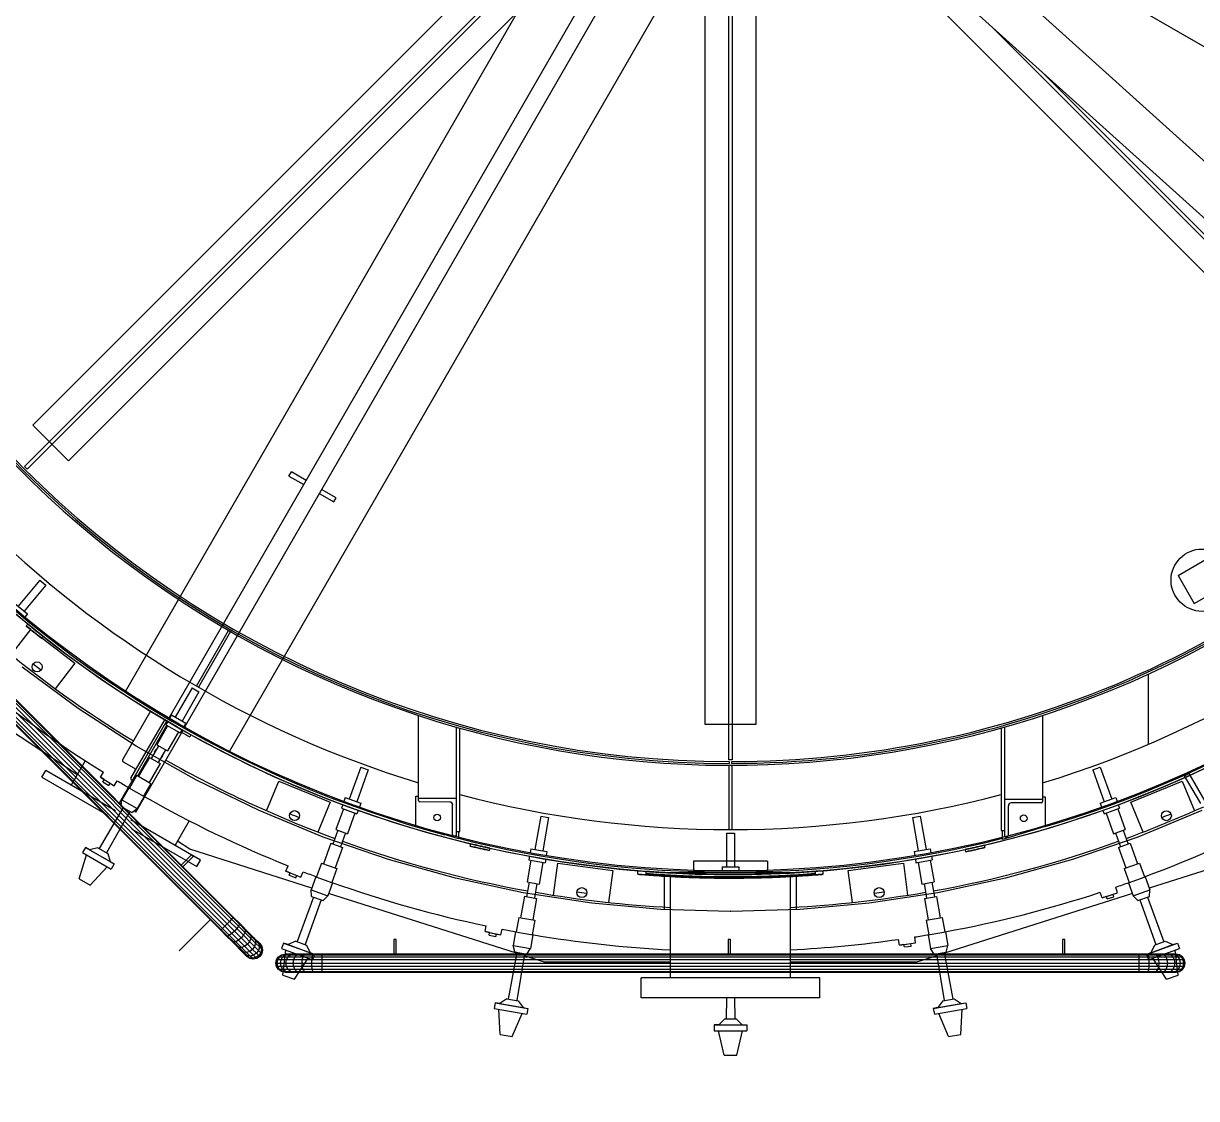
# Model space of a CAD drawing. Header units: metres. Extents: x 0 to 63075, y 0 to 44550.
# Drawn here: x 59586.6 to 60062.2, y 38477.8 to 38913.4 of the extents above; entities that cross this region are included whole.
import ezdxf

# ---------------------------------------------------------------- set-up
doc = ezdxf.new("R2010")
doc.units = ezdxf.units.M
doc.header["$LTSCALE"] = 75
for name, color, linetype in [('GSB', 7, 'Continuous'), ('ML6', 1, 'Continuous'), ('SDM', 7, 'Continuous'), ('SL1', 8, 'Continuous')]:
    doc.layers.add(name, color=color, linetype=linetype)
doc.styles.add('ROMANS', font='ROMANS.SHX')
doc.dimstyles.new('75___1-75', dxfattribs={"dimscale": 75, "dimtxt": 2.5, "dimasz": 2, "dimexe": 1.5, "dimexo": 1, "dimgap": 0.5, "dimtad": 1, "dimdec": 0, "dimzin": 12, "dimtxsty": 'ROMANS', "dimcen": 0, "dimclrd": 256, "dimclre": 256, "dimclrt": 3, "dimazin": 3, "dimtfac": 1, "dimtdec": 0, "dimtmove": 0, "dimatfit": 0, "dimfxl": 1, "dimlwd": -1, "dimlwe": -1, "dimarcsym": 0})

# ---------------------------------------------------------------- blocks, each defined once
blk = doc.blocks.new('A$C6bae614f')
at = {"layer": 'SL1'}
for p, q in [((412908.3, 34695.5), (415112.9, 32710.3)), ((415036.4, 32625.4), (412831.8, 34610.5)), ((410986.6, 32866.2), (412615.2, 34494.7)), ((410964.1, 32754), (412654.6, 34444.3)), ((412661.3, 34437.5), (410970.9, 32747.2)), ((412711.7, 34398.2), (411083.1, 32769.7)), ((412699.1, 34405.3), (411353.9, 32075.3)), ((414656.8, 32769.5), (413028.3, 34398.1)), ((412741, 34381.1), (411395.7, 32051.2)), ((412801.7, 32057.7), (412801.8, 34360.9)), ((412938.3, 34360.8), (412938.2, 32057.7)), ((412498.9, 34333.9), (411236.7, 32147.9)), ((412865.2, 31962.5), (412865.3, 34353)), ((412874.8, 34353), (412874.7, 31962.5)), ((412779.3, 34172), (411517.1, 31986)), ((415447.7, 33136.8), (413724, 34132)), ((414769.1, 32747.1), (413574.2, 33942)), ((413709.4, 33820.3), (414775.8, 32753.8)), ((411523.3, 31532.3), (409768.3, 33287.4)), ((411544.2, 31518.8), (409772, 33291.1)), ((409773.3, 33292.5), (411528.3, 31537.3)), ((411493.8, 31502.8), (409738.8, 33258)), ((411495.2, 31504.1), (409740.2, 33259.3)), ((411498.9, 31507.9), (409743.9, 33263)), ((411504.5, 31513.5), (409749.5, 33268.6)), ((411511.1, 31520.1), (409756.1, 33275.2)), ((411517.7, 31526.7), (409762.7, 33281.8)), ((411083.1, 32769.7), (410986.6, 32866.2)), ((410970.9, 32747.2), (410964.1, 32754)), ((411678, 32728.5), (411684.4, 32739.5)), ((411678, 32728.5), (411717.7, 32705.5)), ((411724.1, 32716.5), (411684.4, 32739.5)), ((411805.6, 32669.5), (411765.9, 32692.4)), ((411759.6, 32681.4), (411799.3, 32658.5)), ((411799.3, 32658.5), (411805.6, 32669.5)), ((414078.3, 32460.1), (414164.9, 32510.1)), ((411005.4, 32447.4), (410946.7, 32377.5)), ((411021.7, 32433.7), (410963, 32363.8)), ((411005.4, 32447.4), (411021.7, 32433.7)), ((414078.3, 32460.1), (414121.9, 32384.5)), ((414121.9, 32384.5), (414208.5, 32434.5)), ((410937.8, 32384.9), (410971.9, 32356.3)), ((410971.9, 32356.3), (410964.8, 32347.9)), ((410928.2, 32245.7), (410980.9, 32314.3)), ((410968.8, 32324.2), (410972.8, 32329.1)), ((411428, 32161.8), (411514.7, 32312)), ((411520.2, 32308.8), (411433.5, 32158.6)), ((411013.7, 32296.3), (411009.8, 32291.3)), ((411010.5, 32292.2), (411100.2, 32223.4)), ((411108.6, 32101.6), (410957.8, 32212.6)), ((411100.2, 32223.4), (411047.2, 32154.4)), ((413997.4, 32194.1), (413997.4, 32004.4)), ((411236.7, 32147.9), (411236.7, 32147.9)), ((411416.7, 32157.1), (411371, 32078)), ((411435.1, 32146.5), (411389.5, 32067.4)), ((411416.7, 32157.1), (411435.1, 32146.5)), ((411074.7, 31943.7), (410776.4, 32141.3)), ((411265.8, 32000), (411108.6, 32101.6)), ((411304.5, 32093.9), (411228.6, 31962.4)), ((411361, 32083.8), (411355.5, 32074.4)), ((411361, 32083.8), (411399.5, 32061.6)), ((412027.9, 31852.7), (412027.9, 32082.4)), ((413712.1, 32082.4), (413712.1, 31850.3)), ((411220.5, 31846.8), (411348, 32067.7)), ((411251.3, 31913), (411342.6, 32071)), ((411269.8, 31919.5), (411348.5, 32055.8)), ((411350.5, 32054.6), (411321, 32003.5)), ((411350.8, 32066.2), (411345.7, 32057.4)), ((411345.7, 32057.4), (411384.3, 32035.2)), ((411399.5, 32061.6), (411394, 32052.1)), ((412129.5, 32051.3), (412129.5, 31756.8)), ((412938.2, 32057.7), (412801.7, 32057.7)), ((413610.5, 31754.4), (413610.5, 32051.3)), ((411264.5, 31821.4), (411392, 32042.3)), ((411379.4, 32037.9), (411349.9, 31986.8)), ((411389.3, 32043.9), (411384.3, 32035.2)), ((411413.5, 32030.3), (411410.4, 32025)), ((412139, 31769.6), (412139, 32048.6)), ((413601, 32048.6), (413601, 31772)), ((411428.8, 31908), (411265.8, 32000)), ((411326.2, 32000.4), (411306.4, 31966.1)), ((411317.2, 31984.8), (411317.4, 31985.3)), ((411317.4, 31985.3), (411318.2, 31988.3)), ((411318.2, 31988.3), (411319.4, 31988.6)), ((411321, 32003.5), (411349.9, 31986.8)), ((411344.6, 31989.8), (411324.8, 31955.4)), ((411128.2, 31960.1), (411090.1, 31893.9)), ((411260.1, 31940.1), (411231.1, 31956.8)), ((411301.1, 31969.1), (411271.8, 31918.4)), ((411301.1, 31969.1), (411330.1, 31952.4)), ((411335, 31971.2), (411333.7, 31970.9)), ((411335.8, 31974.2), (411335, 31971.2)), ((411335.9, 31974.7), (411335.8, 31974.2)), ((412874.7, 31962.5), (412865.2, 31962.5)), ((412867.6, 31953), (412867.6, 31957.7)), ((412872.4, 31957.7), (412872.4, 31953)), ((411011, 31915.8), (411021.3, 31933.6)), ((411209.4, 31825.1), (411021.3, 31933.6)), ((411106.6, 31922.6), (411074.7, 31943.7)), ((411168.8, 31916.1), (411177, 31929.2)), ((411330.1, 31952.4), (411300.8, 31901.7)), ((411872.2, 31942.7), (411840.9, 31856.8)), ((411892.2, 31935.4), (411860.9, 31849.6)), ((411872.2, 31942.7), (411892.2, 31935.4)), ((412866.8, 31774.5), (412866.8, 31948)), ((412873.2, 31948), (412873.2, 31774.5)), ((413847.8, 31935.3), (413867.8, 31942.6)), ((413847.8, 31935.3), (413879, 31849.5)), ((413867.8, 31942.6), (413899, 31856.8)), ((414096, 31919.9), (414107, 31926.2)), ((414107, 31926.2), (414150.4, 31851)), ((411011, 31915.8), (411187.3, 31814)), ((411168.8, 31916.1), (411205.7, 31892.8)), ((411179.2, 31909.5), (411168.8, 31916.1)), ((411175.5, 31903.5), (411179.2, 31909.5)), ((411175.5, 31903.5), (411191.5, 31893.5)), ((411179.2, 31909.5), (411195.3, 31899.3)), ((411191.5, 31893.5), (411195.3, 31899.3)), ((411195.3, 31899.3), (411205.7, 31892.8)), ((411205.7, 31892.8), (411214.3, 31906.3)), ((411267.2, 31921), (411247.2, 31886.4)), ((411253.9, 31907.4), (411255.1, 31906.7)), ((411267.2, 31921), (411305.4, 31899)), ((411305.4, 31899), (411285.4, 31864.4)), ((411597.1, 31826), (411428.8, 31908)), ((411617.5, 31825.1), (411650.7, 31905.5)), ((411650.7, 31905.5), (411789.3, 31848.1)), ((413950.7, 31848), (414089.2, 31905.4)), ((414089.2, 31905.4), (414122.5, 31825.1)), ((414139.4, 31844.7), (414096, 31919.9)), ((411245.6, 31887.3), (411227, 31855.1)), ((411245.6, 31887.3), (411287, 31863.4)), ((411287, 31863.4), (411268.4, 31831.2)), ((411830, 31860.8), (411826.3, 31850.6)), ((411830, 31860.8), (411871.8, 31845.6)), ((412020.5, 31784.4), (412020.5, 31864.4)), ((412020.5, 31864.4), (412027.9, 31864.4)), ((413712.1, 31862.4), (413719.1, 31862.4)), ((413719.1, 31862.4), (413719.1, 31782.4)), ((413868.1, 31845.5), (413909.9, 31860.7)), ((413909.9, 31860.7), (413913.7, 31850.5)), ((411230.1, 31834.1), (411165.3, 31723.5)), ((411220.5, 31846.8), (411221.7, 31846.1)), ((411221.7, 31846.1), (411225.9, 31843.7)), ((411225.2, 31836.9), (411227, 31855.1)), ((411225.2, 31836.9), (411253.5, 31820.6)), ((411227, 31855.1), (411268.4, 31831.2)), ((411253.5, 31820.6), (411268.4, 31831.2)), ((411789.3, 31848.1), (411756, 31767.7)), ((411824.8, 31830.3), (411804.6, 31774.7)), ((411823, 31841.6), (411819.6, 31832.2)), ((411819.6, 31832.2), (411861.4, 31816.9)), ((411871.8, 31845.6), (411868.1, 31835.3)), ((412129.5, 31858.4), (412027.9, 31858.4)), ((412112.1, 31848.8), (412031.7, 31848.9)), ((412119.9, 31760.6), (412119.9, 31841)), ((413712.1, 31856), (413610.5, 31856)), ((413620, 31838.6), (413620, 31758.2)), ((413708.3, 31846.5), (413627.9, 31846.5)), ((413868.1, 31845.5), (413871.9, 31835.3)), ((413878.6, 31816.9), (413920.4, 31832.1)), ((413915.2, 31830.2), (413935.4, 31774.6)), ((413916.9, 31841.6), (413920.4, 31832.1)), ((413983.9, 31767.7), (413950.7, 31848)), ((411248.6, 31823.4), (411185.3, 31712)), ((411439.2, 31692.3), (411251.2, 31800.9)), ((411260.1, 31823.9), (411259.1, 31824.5)), ((411264.5, 31821.4), (411260.1, 31823.9)), ((411408.7, 31798.1), (411370.5, 31732)), ((411770.1, 31754.4), (411597.1, 31826)), ((411856.2, 31818.8), (411836, 31763.3)), ((411864.9, 31826.4), (411861.4, 31816.9)), ((412358, 31810.6), (412342.1, 31720.6)), ((412358, 31810.6), (412378.9, 31806.9)), ((412378.9, 31806.9), (412363.1, 31716.9)), ((413361, 31806.8), (413382, 31810.5)), ((413361, 31806.8), (413376.9, 31716.9)), ((413382, 31810.5), (413397.9, 31720.6)), ((413875.1, 31826.3), (413878.6, 31816.9)), ((413883.8, 31818.8), (413904, 31763.2)), ((414142.8, 31826), (413969.9, 31754.3)), ((411252.6, 31776.3), (411428.9, 31674.5)), ((411810.3, 31772.6), (411796.7, 31735.4)), ((411804.6, 31774.7), (411836, 31763.3)), ((411830.3, 31765.4), (411816.7, 31728.1)), ((412135.5, 31749.4), (412020.5, 31784.4)), ((412129.5, 31769.6), (412139, 31769.6)), ((412135.5, 31769.6), (412135.5, 31749.4)), ((412859.3, 31764.8), (412880.6, 31764.8)), ((412859.3, 31764.8), (412859.3, 31673.5)), ((412880.6, 31764.8), (412880.6, 31673.5)), ((413601, 31772), (413610.5, 31772)), ((413719.1, 31782.4), (413604.1, 31747.4)), ((413604.1, 31747.4), (413604.1, 31772)), ((413904, 31763.2), (413935.4, 31774.6)), ((413909.7, 31765.3), (413923.2, 31728)), ((413929.6, 31772.6), (413943.3, 31735.3)), ((411410.2, 31721.4), (411377, 31743.3)), ((411947, 31693.3), (411770.1, 31754.4)), ((411791, 31737.4), (411771, 31682.4)), ((411791, 31737.4), (411822.4, 31726)), ((412129.5, 31756.8), (412123.8, 31756.8)), ((412167.5, 31729.9), (412168.9, 31736.1)), ((413555.2, 31732.3), (413556.6, 31726.1)), ((413616.2, 31754.4), (413610.5, 31754.4)), ((413969.9, 31754.3), (413792.9, 31693.3)), ((413917.5, 31726), (413948.9, 31737.4)), ((413948.9, 31737.4), (413969, 31682.3)), ((411111.9, 31641.5), (411131.6, 31706.3)), ((411128.8, 31726.2), (411120.9, 31712.5)), ((411120.9, 31712.5), (411197.9, 31668)), ((411128.8, 31726.2), (411205.8, 31681.7)), ((411139.8, 31719.9), (411128.8, 31726.2)), ((411161.8, 31725.5), (411139.8, 31719.9)), ((411139.8, 31719.9), (411194.9, 31688.1)), ((411161.8, 31725.5), (411188.8, 31710)), ((411188.8, 31710), (411194.9, 31688.1)), ((411414.6, 31706.4), (411386.9, 31678.8)), ((411391.4, 31674.3), (411419.1, 31701.9)), ((411739.4, 31616.6), (411410.2, 31721.4)), ((411419.1, 31701.9), (411414.6, 31706.4)), ((411822.4, 31726), (411802.4, 31671)), ((412220.1, 31724.2), (412218.7, 31718)), ((412327.1, 31702.5), (412325.4, 31692.6)), ((412330.7, 31722.6), (412328.8, 31711.9)), ((412330.7, 31722.6), (412374.5, 31714.9)), ((412374.5, 31714.9), (412372.6, 31704.1)), ((413365.4, 31714.9), (413409.3, 31722.6)), ((413365.4, 31714.9), (413367.3, 31704.1)), ((413409.3, 31722.6), (413411.2, 31711.8)), ((413412.8, 31702.5), (413414.6, 31692.6)), ((413505.4, 31714.5), (413504, 31720.7)), ((413917.5, 31726), (413937.6, 31670.9)), ((414329.8, 31721.3), (414000.5, 31616.6)), ((411141, 31624.7), (411187.2, 31674.2)), ((411194.9, 31688.1), (411205.8, 31681.7)), ((411205.8, 31681.7), (411197.9, 31668)), ((411428.9, 31674.5), (411439.2, 31692.3)), ((411669.9, 31662.2), (411675.7, 31676.5)), ((411766, 31684.2), (411752.3, 31646.6)), ((411766, 31684.2), (411807.4, 31669.1)), ((411807.4, 31669.1), (411793.7, 31631.5)), ((412127.3, 31643.1), (411947, 31693.3)), ((412330.8, 31691.6), (412320.6, 31633.4)), ((412325.4, 31692.6), (412369.2, 31684.9)), ((412363.7, 31685.8), (412353.5, 31627.6)), ((412371, 31694.8), (412369.2, 31684.9)), ((412392, 31597.3), (412403.4, 31683.5)), ((412403.4, 31683.5), (412552.1, 31663.9)), ((412770, 31689.6), (412770, 31664.2)), ((412970, 31689.6), (412770, 31689.6)), ((412847.7, 31673.5), (412892.2, 31673.5)), ((412847.7, 31673.5), (412847.7, 31662.6)), ((412892.2, 31673.5), (412892.2, 31662.6)), ((412970, 31689.6), (412970, 31664.2)), ((413187.8, 31663.9), (413336.6, 31683.5)), ((413336.6, 31683.5), (413347.9, 31597.3)), ((413369, 31694.8), (413370.7, 31684.8)), ((413370.7, 31684.8), (413414.6, 31692.6)), ((413376.2, 31685.8), (413386.5, 31627.6)), ((413409.1, 31691.6), (413419.4, 31633.4)), ((413792.9, 31693.3), (413612.6, 31643)), ((413932.6, 31669.1), (413974, 31684.1)), ((413932.6, 31669.1), (413946.3, 31631.5)), ((413974, 31684.1), (413987.7, 31646.5)), ((411111.9, 31641.5), (411141, 31624.7)), ((411669.9, 31662.2), (411710.3, 31645.7)), ((411681.3, 31657.5), (411669.9, 31662.2)), ((411678.7, 31651.1), (411681.3, 31657.5)), ((411678.7, 31651.1), (411696.2, 31643.9)), ((411681.3, 31657.5), (411698.9, 31650.3)), ((411696.2, 31643.9), (411698.9, 31650.3)), ((411698.9, 31650.3), (411710.3, 31645.7)), ((411710.3, 31645.7), (411716.4, 31660.5)), ((411750.6, 31647.2), (411737.8, 31612.3)), ((411750.6, 31647.2), (411795.4, 31630.9)), ((412310.4, 31603.8), (412127.3, 31643.1)), ((412552.1, 31663.9), (412540.7, 31577.7)), ((412620, 31653.9), (412620, 31663.4)), ((412641.1, 31661.7), (412641.1, 31655.4)), ((412692.2, 31658.3), (412692.2, 31658.3)), ((412692.2, 31558.3), (412692.2, 31648.7)), ((413032, 31657.4), (412708, 31657.4)), ((412708, 31657.4), (412708, 31657.4)), ((412708, 31374), (412708, 31651)), ((412770, 31664.2), (412970, 31664.2)), ((413032, 31657.4), (413032, 31657.4)), ((413032, 31374), (413032, 31651)), ((413047.8, 31658.2), (413047.8, 31658.2)), ((413047.8, 31648.7), (413047.8, 31648.7)), ((413047.8, 31558.3), (413047.8, 31648.7)), ((413098.7, 31661.7), (413098.7, 31655.3)), ((413098.8, 31661.7), (413098.8, 31661.7)), ((413119.9, 31653.9), (413120, 31653.9)), ((413120, 31653.9), (413120, 31663.4)), ((413199.2, 31577.7), (413187.8, 31663.9)), ((413612.6, 31643), (413429.6, 31603.7)), ((413944.5, 31630.8), (413989.4, 31647.2)), ((413989.4, 31647.2), (414002.1, 31612.2)), ((411737.8, 31612.3), (411782.7, 31595.9)), ((411739.2, 31594), (411737.8, 31612.3)), ((411795.4, 31630.9), (411782.7, 31595.9)), ((412326.6, 31632.4), (412319.6, 31593.3)), ((412320.6, 31633.4), (412353.5, 31627.6)), ((412347.5, 31628.7), (412340.6, 31589.6)), ((413386.5, 31627.6), (413419.4, 31633.4)), ((413392.5, 31628.6), (413399.3, 31589.6)), ((413413.4, 31632.3), (413420.3, 31593.3)), ((413914.7, 31603.8), (413909.9, 31619.1)), ((413944.5, 31630.8), (413957.2, 31595.9)), ((413957.2, 31595.9), (414002.1, 31612.2)), ((414000.7, 31594), (414002.1, 31612.2)), ((411744.5, 31592.1), (411699.9, 31472)), ((411764.6, 31584.8), (411721.6, 31464.1)), ((411739.2, 31594), (411769.9, 31582.9)), ((411769.9, 31582.9), (411782.7, 31595.9)), ((412292.7, 31440.6), (411785, 31602.1)), ((412313.7, 31594.4), (412303.5, 31536.7)), ((412495.4, 31575.6), (412310.4, 31603.8)), ((412313.7, 31594.4), (412346.6, 31588.6)), ((412346.6, 31588.6), (412336.4, 31530.9)), ((412681.9, 31558.6), (412495.4, 31575.6)), ((413244.5, 31575.6), (413058.1, 31558.6)), ((413429.6, 31603.7), (413244.5, 31575.6)), ((413393.4, 31588.5), (413426.3, 31594.3)), ((413393.4, 31588.5), (413403.5, 31530.8)), ((413426.3, 31594.3), (413436.4, 31536.6)), ((413955, 31602.1), (413447.3, 31440.6)), ((413873.1, 31590.4), (413868.3, 31605.1)), ((413873.1, 31590.4), (413914.7, 31603.8)), ((413884.8, 31594.2), (413873.1, 31590.4)), ((413884.8, 31594.2), (413903, 31600)), ((413887, 31587.6), (413884.8, 31594.2)), ((413887, 31587.6), (413905, 31593.4)), ((413903, 31600), (413914.7, 31603.8)), ((413905, 31593.4), (413903, 31600)), ((413970, 31582.8), (413957.2, 31595.9)), ((413970, 31582.8), (414000.7, 31594)), ((413975.3, 31584.7), (414018.3, 31464)), ((413995.4, 31592), (414040.1, 31471.9)), ((412869, 31553), (412681.9, 31558.6)), ((412871, 31553), (412869, 31553)), ((413058.1, 31558.6), (412871, 31553)), ((411465.4, 31531.3), (411381.5, 31447.4)), ((411511.1, 31520.1), (411495.2, 31504.1)), ((411523.8, 31494.2), (411504.5, 31513.5)), ((411517.7, 31526.7), (411511.1, 31520.1)), ((411549.3, 31481.9), (411511.1, 31520.1)), ((411523.3, 31532.3), (411517.7, 31526.7)), ((411537, 31507.4), (411517.7, 31526.7)), ((411527, 31536), (411523.3, 31532.3)), ((411541.7, 31513.8), (411523.3, 31532.3)), ((411528.3, 31537.3), (411527, 31536)), ((411544.1, 31521.6), (411528.3, 31537.3)), ((411541.7, 31513.8), (411537, 31507.4)), ((411544.2, 31518.8), (411541.7, 31513.8)), ((411559.3, 31496.3), (411541.7, 31513.8)), ((411544.1, 31521.6), (411544.2, 31518.8)), ((411572.4, 31493.3), (411544.1, 31521.6)), ((411560.6, 31502.5), (411544.2, 31518.8)), ((412207.5, 31499.2), (412210.7, 31514.4)), ((412298.3, 31537.6), (412291.3, 31498.2)), ((412298.3, 31537.6), (412341.7, 31529.9)), ((412341.7, 31529.9), (412334.7, 31490.5)), ((413398.3, 31529.9), (413441.7, 31537.5)), ((413398.3, 31529.9), (413405.2, 31490.5)), ((413441.7, 31537.5), (413448.6, 31498.1)), ((411495.2, 31504.1), (411493.8, 31502.8)), ((411509.6, 31487.1), (411493.8, 31502.8)), ((411543.4, 31455.9), (411495.2, 31504.1)), ((411563.7, 31443.1), (411498.9, 31507.9)), ((411512.4, 31486.9), (411509.6, 31487.1)), ((411524.5, 31472.2), (411509.6, 31487.1)), ((411517.3, 31489.4), (411512.4, 31486.9)), ((411523.8, 31494.2), (411517.3, 31489.4)), ((411530.7, 31500.5), (411523.8, 31494.2)), ((411589, 31429), (411523.8, 31494.2)), ((411537, 31507.4), (411530.7, 31500.5)), ((411537, 31507.4), (411595.8, 31448.6)), ((411549.3, 31481.9), (411542.1, 31475.9)), ((411555.3, 31489.1), (411549.3, 31481.9)), ((411565.9, 31465.2), (411549.3, 31481.9)), ((411559.3, 31496.3), (411555.3, 31489.1)), ((411559, 31506.7), (411560.6, 31502.5)), ((411560.6, 31502.5), (411559.3, 31496.3)), ((411588.1, 31467.5), (411559.3, 31496.3)), ((411602.4, 31460.6), (411560.6, 31502.5)), ((411575, 31480.6), (411571.7, 31472.7)), ((411572.4, 31493.3), (411575.2, 31487.8)), ((411583.6, 31482.1), (411572.4, 31493.3)), ((411575.2, 31487.8), (411575, 31480.6)), ((411592.1, 31473.6), (411583.6, 31482.1)), ((411583.6, 31482.1), (411587.5, 31475.6)), ((412207.5, 31499.2), (412250.2, 31490)), ((412219.5, 31496.6), (412207.5, 31499.2)), ((412218.1, 31489.8), (412219.5, 31496.6)), ((412218.1, 31489.8), (412236.6, 31485.8)), ((412219.5, 31496.6), (412238.1, 31492.6)), ((412236.6, 31485.8), (412238.1, 31492.6)), ((412238.1, 31492.6), (412250.2, 31490)), ((412250.2, 31490), (412253.6, 31505.6)), ((412289.5, 31498.5), (412283, 31461.8)), ((412289.5, 31498.5), (412336.5, 31490.2)), ((412336.5, 31490.2), (412330.1, 31453.6)), ((413369.4, 31468.7), (413367.2, 31484.6)), ((413403.4, 31490.2), (413450.4, 31498.5)), ((413403.4, 31490.2), (413409.9, 31453.5)), ((413450.4, 31498.5), (413456.9, 31461.8)), ((411528.7, 31470.6), (411524.5, 31472.2)), ((411557.5, 31439.1), (411524.5, 31472.2)), ((411534.9, 31471.9), (411528.7, 31470.6)), ((411542.1, 31475.9), (411534.9, 31471.9)), ((411543.4, 31455.9), (411537.9, 31458.7)), ((411550.6, 31456.2), (411543.4, 31455.9)), ((411564.8, 31434.5), (411543.4, 31455.9)), ((411555.6, 31443.7), (411549.1, 31447.5)), ((411558.5, 31459.5), (411550.6, 31456.2)), ((411565.9, 31465.2), (411558.5, 31459.5)), ((411571.7, 31472.7), (411565.9, 31465.2)), ((411579.9, 31451.3), (411565.9, 31465.2)), ((411579.9, 31451.3), (411572.2, 31445.7)), ((411585.4, 31458.9), (411579.9, 31451.3)), ((411590.3, 31440.8), (411579.9, 31451.3)), ((411588.1, 31467.5), (411585.4, 31458.9)), ((411587.5, 31475.6), (411588.1, 31467.5)), ((411598, 31457.6), (411588.1, 31467.5)), ((411595.8, 31448.6), (411590.3, 31440.8)), ((411597.3, 31468.4), (411592.1, 31473.6)), ((411592.1, 31473.6), (411596.7, 31466.4)), ((411598, 31457.6), (411595.8, 31448.6)), ((411595.8, 31448.6), (411602.2, 31442.2)), ((411596.7, 31466.4), (411598, 31457.6)), ((411597.3, 31468.4), (411602.4, 31460.6)), ((411599.1, 31466.6), (411597.3, 31468.4)), ((411606.2, 31449.4), (411598, 31457.6)), ((411599.1, 31466.6), (411604.3, 31458.7)), ((411604.1, 31451.5), (411602.2, 31442.2)), ((411602.4, 31460.6), (411604.1, 31451.5)), ((411602.4, 31460.6), (411604.3, 31458.7)), ((411604.3, 31458.7), (411606.2, 31449.4)), ((411606.2, 31449.4), (411604.3, 31440)), ((411663.5, 31468.3), (411658.1, 31453.4)), ((411658.1, 31453.4), (411741.6, 31423)), ((411661.5, 31382), (411669.7, 31449.2)), ((411663.5, 31468.3), (411747, 31437.9)), ((411675.4, 31464), (411663.5, 31468.3)), ((411696.1, 31473.4), (411675.4, 31464)), ((411675.4, 31464), (411735.2, 31442.2)), ((411696.1, 31473.4), (411725.3, 31462.7)), ((411725.3, 31462.7), (411735.2, 31442.2)), ((411960.8, 31477.5), (411960.8, 31438.4)), ((411967.2, 31477.5), (411960.8, 31477.5)), ((411967.2, 31438.4), (411967.2, 31477.5)), ((412283, 31461.8), (412330.1, 31453.6)), ((412287.6, 31444.2), (412283, 31461.8)), ((412319.7, 31438.5), (412330.1, 31453.6)), ((412863.6, 31477.5), (412863.6, 31438.4)), ((412870, 31477.5), (412863.6, 31477.5)), ((412870, 31438.4), (412870, 31477.5)), ((413326.1, 31462.8), (413323.9, 31478.1)), ((413326.1, 31462.8), (413369.4, 31468.7)), ((413338.3, 31464.5), (413326.1, 31462.8)), ((413338.3, 31464.5), (413357.1, 31467)), ((413339.3, 31457.6), (413338.3, 31464.5)), ((413339.3, 31457.6), (413358, 31460.1)), ((413357.1, 31467), (413369.4, 31468.7)), ((413358, 31460.1), (413357.1, 31467)), ((413409.9, 31453.5), (413456.9, 31461.8)), ((413420.2, 31438.4), (413409.9, 31453.5)), ((413452.3, 31444.1), (413456.9, 31461.8)), ((413766.4, 31477.5), (413766.4, 31438.4)), ((413772.8, 31477.5), (413766.4, 31477.5)), ((413772.8, 31438.4), (413772.8, 31477.5)), ((413992.9, 31437.8), (414076.4, 31468.2)), ((413998.3, 31422.9), (414081.8, 31453.3)), ((414004.8, 31442.2), (414064.5, 31463.9)), ((414014.6, 31462.7), (414004.8, 31442.2)), ((414014.6, 31462.7), (414043.8, 31473.3)), ((414043.8, 31473.3), (414064.5, 31463.9)), ((414064.5, 31463.9), (414076.4, 31468.2)), ((414078.4, 31381.9), (414070.2, 31449.1)), ((414076.4, 31468.2), (414081.8, 31453.3)), ((411563.7, 31443.1), (411555.6, 31443.7)), ((411562.8, 31433.9), (411557.5, 31439.1)), ((411564.8, 31434.5), (411557.5, 31439.1)), ((411570.5, 31428.8), (411562.8, 31433.9)), ((411562.8, 31433.9), (411564.6, 31432.1)), ((411572.2, 31445.7), (411563.7, 31443.1)), ((411573.6, 31433.2), (411563.7, 31443.1)), ((411572.5, 31426.8), (411564.6, 31432.1)), ((411573.6, 31433.2), (411564.8, 31434.5)), ((411572.5, 31426.8), (411564.8, 31434.5)), ((411579.7, 31427.1), (411570.5, 31428.8)), ((411581.8, 31425), (411572.5, 31426.8)), ((411582.6, 31435.4), (411573.6, 31433.2)), ((411579.7, 31427.1), (411573.6, 31433.2)), ((411589, 31429), (411579.7, 31427.1)), ((411579.7, 31427.1), (411581.8, 31425)), ((411591.1, 31426.8), (411581.8, 31425)), ((411590.3, 31440.8), (411582.6, 31435.4)), ((411596.9, 31434.3), (411589, 31429)), ((411589, 31429), (411591.1, 31426.8)), ((411596.9, 31434.3), (411590.3, 31440.8)), ((411599.1, 31432.1), (411591.1, 31426.8)), ((411602.2, 31442.2), (411596.9, 31434.3)), ((411596.9, 31434.3), (411599.1, 31432.1)), ((411604.3, 31440), (411599.1, 31432.1)), ((411602.2, 31442.2), (411604.3, 31440)), ((411642.8, 31414), (411644.6, 31423.4)), ((411644.6, 31423.4), (411649.9, 31431.3)), ((414095.3, 31423.3), (411644.6, 31423.4)), ((411645.9, 31414), (411647.7, 31423.4)), ((411652.8, 31431.3), (411647.7, 31423.4)), ((411649.9, 31431.3), (411657.8, 31436.6)), ((411660.6, 31436.6), (411652.8, 31431.3)), ((411652.8, 31431.3), (414090, 31431.2)), ((411655.1, 31414), (411656.7, 31423.4)), ((411656.7, 31423.4), (411661.5, 31431.3)), ((411657.8, 31436.6), (411667.2, 31438.4)), ((411657.8, 31436.6), (414082.1, 31436.5)), ((411660.6, 31436.6), (411669.7, 31438.4)), ((411661.5, 31431.3), (411668.6, 31436.6)), ((414072.8, 31438.3), (411667.2, 31438.4)), ((411668.4, 31438.2), (411672.4, 31437.4)), ((411677.1, 31438.4), (411668.6, 31436.6)), ((411669.7, 31438.4), (411673.5, 31437.6)), ((411669.9, 31414), (411671.3, 31423.4)), ((411671.3, 31423.4), (411675.5, 31431.3)), ((411675.5, 31431.3), (411681.7, 31436.6)), ((411681.7, 31436.6), (411689, 31438.4)), ((411683.4, 31437), (411685.5, 31436.6)), ((411689, 31438.4), (411696.3, 31436.6)), ((411689.6, 31414), (411690.7, 31423.4)), ((411690.7, 31423.4), (411694, 31431.3)), ((411693.1, 31370.5), (411730, 31427.2)), ((411694, 31431.3), (411699, 31436.6)), ((411704.8, 31438.4), (411699, 31436.6)), ((411713.2, 31414), (411714, 31423.4)), ((411714, 31423.4), (411716.3, 31431.3)), ((411716.3, 31431.3), (411719.7, 31436.6)), ((411719.7, 31436.6), (411723.8, 31438.4)), ((411735.2, 31442.2), (411747, 31437.9)), ((411739.5, 31414), (411739.9, 31423.4)), ((411739.9, 31423.4), (411741.1, 31431.3)), ((411741.1, 31431.3), (411742.8, 31436.6)), ((411747, 31437.9), (411741.6, 31423)), ((411742.8, 31436.6), (411744.9, 31438.4)), ((411767.2, 31396.8), (411767.2, 31438.4)), ((412293.1, 31443.2), (412270, 31317.1)), ((412287.6, 31444.2), (412319.7, 31438.5)), ((412314.2, 31439.5), (412292.8, 31313.1)), ((412367.6, 31416.8), (412313.3, 31434)), ((412708, 31416.7), (412367.6, 31416.8)), ((413372.3, 31416.7), (413032, 31416.7)), ((413426.7, 31434), (413372.3, 31416.7)), ((413420.2, 31438.4), (413452.3, 31444.1)), ((413425.8, 31439.4), (413447.1, 31313.1)), ((413446.8, 31443.1), (413469.9, 31317.1)), ((413972.8, 31389.5), (413972.8, 31438.3)), ((414004.8, 31442.2), (413992.9, 31437.8)), ((413992.9, 31437.8), (413998.3, 31422.9)), ((413997.1, 31436.5), (413995, 31438.3)), ((413998.9, 31431.2), (413997.1, 31436.5)), ((414000.1, 31423.3), (413998.9, 31431.2)), ((414000.5, 31413.9), (414000.1, 31423.3)), ((414046.8, 31370.4), (414009.9, 31427.2)), ((414020.2, 31436.5), (414016.2, 31438.3)), ((414023.7, 31431.2), (414020.2, 31436.5)), ((414026, 31423.3), (414023.7, 31431.2)), ((414026.8, 31413.9), (414026, 31423.3)), ((414041, 31436.5), (414035.1, 31438.3)), ((414045.9, 31431.2), (414041, 31436.5)), ((414049.2, 31423.3), (414045.9, 31431.2)), ((414050.4, 31413.9), (414049.2, 31423.3)), ((414058.3, 31436.5), (414051, 31438.3)), ((414064.5, 31431.2), (414058.3, 31436.5)), ((414071.3, 31436.5), (414062.9, 31438.3)), ((414068.6, 31423.3), (414064.5, 31431.2)), ((414070.3, 31438.3), (414066.4, 31437.6)), ((414067.6, 31437.3), (414071.5, 31438.1)), ((414070.1, 31413.9), (414068.6, 31423.3)), ((414070.3, 31438.3), (414079.4, 31436.5)), ((414078.4, 31431.2), (414071.3, 31436.5)), ((414082.1, 31436.5), (414072.8, 31438.3)), ((414083.2, 31423.3), (414078.4, 31431.2)), ((414087.1, 31431.2), (414079.4, 31436.5)), ((414090, 31431.2), (414082.1, 31436.5)), ((414084.9, 31413.9), (414083.2, 31423.3)), ((414092.3, 31423.3), (414087.1, 31431.2)), ((414095.3, 31423.3), (414090, 31431.2)), ((414094.1, 31413.9), (414092.3, 31423.3)), ((414097.2, 31413.9), (414095.3, 31423.3)), ((411644.6, 31404.7), (411642.8, 31414)), ((411645.9, 31414), (411642.8, 31414)), ((411649.9, 31396.8), (411644.6, 31404.7)), ((414095.3, 31404.6), (411644.6, 31404.7)), ((411647.7, 31404.7), (411645.9, 31414)), ((411645.9, 31414), (414097.2, 31413.9)), ((411652.8, 31396.8), (411647.7, 31404.7)), ((411657.8, 31391.5), (411649.9, 31396.8)), ((414090, 31396.7), (411649.9, 31396.8)), ((411660.6, 31391.5), (411652.8, 31396.8)), ((411656.7, 31404.7), (411655.1, 31414)), ((411661.5, 31396.8), (411656.7, 31404.7)), ((411667.2, 31389.6), (411657.8, 31391.5)), ((411660.6, 31391.5), (411657.8, 31391.5)), ((411669.7, 31389.6), (411660.6, 31391.5)), ((411660.6, 31391.5), (414079.4, 31391.4)), ((411668.6, 31391.5), (411661.5, 31396.8)), ((411667.2, 31389.6), (414072.8, 31389.5)), ((411677.1, 31389.6), (411668.6, 31391.5)), ((411671.3, 31404.7), (411669.9, 31414)), ((411675.5, 31396.8), (411671.3, 31404.7)), ((411681.7, 31391.5), (411675.5, 31396.8)), ((411689, 31389.6), (411681.7, 31391.5)), ((411690.7, 31404.7), (411689.6, 31414)), ((411694, 31396.8), (411690.7, 31404.7)), ((411699, 31391.5), (411694, 31396.8)), ((411704.8, 31389.6), (411699, 31391.5)), ((411714, 31404.7), (411713.2, 31414)), ((411716.3, 31396.8), (411714, 31404.7)), ((411719.7, 31391.5), (411716.3, 31396.8)), ((411723.8, 31389.6), (411719.7, 31391.5)), ((411739.9, 31404.7), (411739.5, 31414)), ((411741.1, 31396.8), (411739.9, 31404.7)), ((411742.8, 31391.5), (411741.1, 31396.8)), ((411744.9, 31389.6), (411742.8, 31391.5)), ((411767.2, 31391.5), (411767.2, 31396.8)), ((411767.2, 31389.6), (411767.2, 31391.5)), ((413995, 31389.5), (413997.1, 31391.4)), ((413997.1, 31391.4), (413998.9, 31396.7)), ((413998.9, 31396.7), (414000.1, 31404.6)), ((414000.1, 31404.6), (414000.5, 31413.9)), ((414016.2, 31389.5), (414020.2, 31391.4)), ((414020.2, 31391.4), (414023.7, 31396.7)), ((414023.7, 31396.7), (414026, 31404.6)), ((414026, 31404.6), (414026.8, 31413.9)), ((414035.1, 31389.5), (414041, 31391.4)), ((414041, 31391.4), (414045.9, 31396.7)), ((414045.9, 31396.7), (414049.2, 31404.6)), ((414049.2, 31404.6), (414050.4, 31413.9)), ((414051, 31389.5), (414058.3, 31391.4)), ((414058.3, 31391.4), (414064.5, 31396.7)), ((414062.9, 31389.5), (414071.3, 31391.4)), ((414064.5, 31396.7), (414068.6, 31404.6)), ((414068.6, 31404.6), (414070.1, 31413.9)), ((414070.3, 31389.5), (414079.4, 31391.4)), ((414071.3, 31391.4), (414078.4, 31396.7)), ((414072.8, 31389.5), (414082.1, 31391.4)), ((414078.4, 31396.7), (414083.2, 31404.6)), ((414079.4, 31391.4), (414087.1, 31396.7)), ((414079.4, 31391.4), (414082.1, 31391.4)), ((414082.1, 31391.4), (414090, 31396.7)), ((414083.2, 31404.6), (414084.9, 31413.9)), ((414087.1, 31396.7), (414092.3, 31404.6)), ((414090, 31396.7), (414095.3, 31404.6)), ((414092.3, 31404.6), (414094.1, 31413.9)), ((414095.3, 31404.6), (414097.2, 31413.9)), ((411661.5, 31382), (411693.1, 31370.5)), ((413111.5, 31374), (412628.5, 31374)), ((412628.5, 31320.6), (412628.5, 31374)), ((413111.5, 31320.6), (413111.5, 31374)), ((414046.8, 31370.4), (414078.4, 31381.9)), ((413111.5, 31320.6), (412628.5, 31320.6)), ((412858.8, 31320.6), (412858.4, 31263.6)), ((412881.1, 31320.6), (412881.5, 31263.6)), ((412234.9, 31307.1), (412232.1, 31291.5)), ((412232.1, 31291.5), (412319.7, 31276.1)), ((412234.9, 31307.1), (412322.4, 31291.7)), ((412247.3, 31305), (412234.9, 31307.1)), ((412247.9, 31221.8), (412244.3, 31289.4)), ((412266.1, 31317.8), (412247.3, 31305)), ((412247.3, 31305), (412309.9, 31293.9)), ((412266.1, 31317.8), (412296.7, 31312.4)), ((412296.7, 31312.4), (412309.9, 31293.9)), ((412309.9, 31293.9), (412322.4, 31291.7)), ((412322.4, 31291.7), (412319.7, 31276.1)), ((413417.5, 31291.7), (413505.1, 31307.1)), ((413430, 31293.9), (413417.5, 31291.7)), ((413417.5, 31291.7), (413420.3, 31276.1)), ((413420.3, 31276.1), (413507.8, 31291.5)), ((413443.2, 31312.4), (413430, 31293.9)), ((413430, 31293.9), (413492.6, 31304.9)), ((413443.2, 31312.4), (413473.8, 31317.8)), ((413473.8, 31317.8), (413492.6, 31304.9)), ((413492, 31221.8), (413495.6, 31289.4)), ((413492.6, 31304.9), (413505.1, 31307.1)), ((413505.1, 31307.1), (413507.8, 31291.5)), ((412281, 31216), (412307.5, 31278.3)), ((412854.4, 31263.6), (412838.2, 31247.7)), ((412854.4, 31263.6), (412885.5, 31263.6)), ((412885.5, 31263.6), (412901.7, 31247.7)), ((413458.9, 31215.9), (413432.5, 31278.2)), ((412825.5, 31247.7), (412914.4, 31247.7)), ((412838.2, 31247.7), (412825.5, 31247.7)), ((412825.5, 31247.7), (412825.5, 31231.8)), ((412825.5, 31231.8), (412914.4, 31231.8)), ((412853.2, 31165.9), (412837.9, 31231.8)), ((412838.2, 31247.7), (412901.7, 31247.7)), ((412886.8, 31165.9), (412902, 31231.8)), ((412901.7, 31247.7), (412914.4, 31247.7)), ((412914.4, 31247.7), (412914.4, 31231.8)), ((412247.9, 31221.8), (412281, 31216)), ((413458.9, 31215.9), (413492, 31221.8)), ((412853.2, 31165.9), (412886.8, 31165.9))]:
    blk.add_line(p, q, dxfattribs=at)
for centre, radius in [((412870.1, 34653), 3000), ((412870.1, 34653), 2990.5), ((414143.3, 32447.5), 84.1), ((410998.1, 32213.5), 13.5), ((411693.2, 31812.1), 13.5), ((412078, 31806.9), 9), ((413661.6, 31804.9), 9), ((414046.7, 31812), 13.5), ((412468.6, 31604.3), 13.5), ((413271.3, 31604.3), 13.5)]:
    blk.add_circle(centre, radius, dxfattribs=at)
for centre, radius, start, end in [((412870.1, 34653), 2705, 161.9824, 316.7875), ((412870.1, 34653), 2700, 180.0486, 269.9476), ((412870.1, 34653), 2695.2, 180.0487, 269.9475), ((412870.1, 34653), 2993.5, 190.3617, 255.0634), ((412870.1, 34653), 3000, 190.539, 316.0879), ((412870.1, 34653), 2878.5, 197.2072, 252.9874), ((412870.1, 34653), 2695.2, 270.0487, 316.7831), ((412870.1, 34653), 2700, 270.0486, 316.7853), ((412870.1, 34653), 2878.5, 287.0088, 316.8605), ((412870.1, 34653), 2993.5, 286.4773, 316.0838), ((412870.1, 34653), 3006.4, 230.7709, 231.7759), ((412870.1, 34653), 3092.8, 230.1952, 238.5864), ((412870.1, 34653), 3075, 232.2466, 232.7497), ((412870.1, 34653), 3207.1, 230.3916, 238.1351), ((412445.9, 33918.4), 2158.1, 240.6739, 241.3275), ((411326.6, 31979.8), 12.4, 119.0425, 180.8118), ((411326.6, 31979.8), 10.8, 140.6823, 148.7154), ((411326.6, 31979.8), 12.4, 299.1852, 0.953), ((411326.6, 31979.8), 10.8, 320.8268, 328.7154), ((412870.1, 34653), 3092.8, 240.4687, 249.801), ((412870.1, 34653), 3207.1, 238.918, 239.5444), ((412870.1, 34653), 3207.1, 240.4519, 248.1351), ((412870.1, 34653), 2878.5, 255.287, 284.7092), ((412031.7, 31852.7), 3.81, 179.9981, 269.9981), ((412112.1, 31841), 7.87, 359.9981, 89.9981), ((413627.9, 31838.6), 7.87, 89.9981, 179.9981), ((413708.3, 31850.3), 3.81, 269.9981, 359.9981), ((412870.1, 34653), 3092.8, 290.1952, 294.3918), ((412870.1, 34653), 3075, 247.2466, 247.7497), ((412870.1, 34653), 3207.1, 290.3916, 298.1351), ((412870.1, 34653), 3075, 292.2466, 292.7497), ((412870.1, 34653), 3092.8, 250.1952, 259.801), ((412123.8, 31760.6), 3.81, 179.9981, 269.9981), ((412870.1, 34653), 2993.5, 255.7946, 284.1948), ((412870.1, 34653), 3092.8, 280.1952, 289.801), ((413616.2, 31758.2), 3.81, 269.9981, 359.9981), ((412870.1, 34653), 3006.4, 256.4852, 257.4901), ((412870.1, 34653), 3006.4, 282.1995, 283.2044), ((412870.1, 34653), 3207.1, 248.918, 249.6047), ((412839.9, 34257.7), 2603.5, 265.6208, 265.7699), ((412839.8, 34254.8), 2607, 265.63, 265.7779), ((412868.6, 34674.5), 3027.9, 273.093, 274.2259), ((412876, 34556), 2902.8, 273.3931, 273.7997), ((412868.3, 34676.6), 3033.2, 273.392, 274.6195), ((412870.1, 34653), 3207.1, 250.3916, 258.1351), ((412870.1, 34653), 3075, 262.2466, 262.7497), ((412870.1, 34653), 3075, 277.2466, 277.7497), ((412870.1, 34653), 3207.1, 288.918, 289.6047), ((412870.1, 34653), 3092.8, 260.1952, 266.9957), ((412870.1, 34653), 3092.8, 273.0006, 279.801), ((412870.1, 34653), 3207.1, 280.3916, 288.1351), ((412870.1, 34653), 3207.1, 258.918, 259.6047), ((412870.1, 34653), 3207.1, 260.3916, 267.1028), ((412870.1, 34653), 3207.1, 278.918, 279.6047), ((412870.1, 34653), 3207.1, 272.8935, 278.1351)]:
    blk.add_arc(centre, radius, start, end, dxfattribs=at)
for centre, major_axis in [((411232.9, 31959.9), (-4.33, 2.5)), ((411258, 31936.4), (5.2, -3)), ((411255.7, 31910.5), (-4.33, 2.5))]:
    blk.add_ellipse(centre, major_axis=major_axis, ratio=0.707107, start_param=0, end_param=1.570796, dxfattribs=at)
for points, knots in [([(411009.8, 32291.3), (411006, 32294.3), (411002.3, 32297.3), (410998.5, 32300.2), (410995.4, 32302.7), (410992.3, 32305.2), (410989.2, 32307.7), (410982.5, 32313.1), (410975.5, 32318.7), (410968.6, 32324.3)], [0, 0, 0, 0, 0.270269, 0.270269, 0.270269, 0.498349, 0.498349, 0.498349, 1, 1, 1, 1]), ([(410968.8, 32324.2), (410972.5, 32321.2), (410976.2, 32318.1), (410979.9, 32315.1), (410983, 32312.6), (410986.2, 32310.1), (410989.2, 32307.7), (410996, 32302.2), (411003, 32296.7), (411009.9, 32291.2)], [0, 0, 0, 0, 0.270258, 0.270258, 0.270258, 0.498365, 0.498365, 0.498365, 1, 1, 1, 1]), ([(411013.7, 32296.3), (411010, 32299.2), (411006.2, 32302.2), (411002.5, 32305.2), (410999.3, 32307.7), (410996.2, 32310.2), (410993.2, 32312.6), (410986.4, 32318), (410979.5, 32323.7), (410972.6, 32329.3)], [0, 0, 0, 0, 0.270265, 0.270265, 0.270265, 0.498349, 0.498349, 0.498349, 1, 1, 1, 1]), ([(410972.7, 32329.2), (410976.4, 32326.1), (410980.2, 32323.1), (410983.9, 32320.1), (410987, 32317.6), (410990.1, 32315.1), (410993.2, 32312.6), (410999.9, 32307.2), (411006.9, 32301.7), (411013.9, 32296.2)], [0, 0, 0, 0, 0.270258, 0.270258, 0.270258, 0.498365, 0.498365, 0.498365, 1, 1, 1, 1]), ([(412220.1, 31724.2), (412215.4, 31725.3), (412210.8, 31726.3), (412206.1, 31727.4), (412202.2, 31728.3), (412198.3, 31729.2), (412194.5, 31730), (412186, 31732), (412177.3, 31734), (412168.7, 31736.1)], [0, 0, 0, 0, 0.270265, 0.270265, 0.270265, 0.498349, 0.498349, 0.498349, 1, 1, 1, 1]), ([(412168.9, 31736.1), (412173.6, 31735), (412178.2, 31733.8), (412182.9, 31732.8), (412186.8, 31731.8), (412190.7, 31730.9), (412194.5, 31730), (412202.9, 31728.1), (412211.6, 31726.1), (412220.3, 31724.2)], [0, 0, 0, 0, 0.270258, 0.270258, 0.270258, 0.498365, 0.498365, 0.498365, 1, 1, 1, 1]), ([(413555.2, 31732.3), (413550.6, 31731.2), (413545.9, 31730.1), (413541.2, 31729), (413537.3, 31728.1), (413533.4, 31727.2), (413529.6, 31726.4), (413521.2, 31724.5), (413512.4, 31722.5), (413503.8, 31720.7)], [0, 0, 0, 0, 0.270265, 0.270265, 0.270265, 0.498349, 0.498349, 0.498349, 1, 1, 1, 1]), ([(413503.9, 31720.7), (413508.6, 31721.7), (413513.3, 31722.7), (413518, 31723.8), (413521.9, 31724.6), (413525.8, 31725.5), (413529.6, 31726.4), (413538, 31728.3), (413546.8, 31730.3), (413555.4, 31732.3)], [0, 0, 0, 0, 0.270258, 0.270258, 0.270258, 0.498365, 0.498365, 0.498365, 1, 1, 1, 1]), ([(412218.7, 31718), (412214, 31719.1), (412209.4, 31720.1), (412204.7, 31721.2), (412200.8, 31722.1), (412196.9, 31723), (412193.1, 31723.8), (412184.6, 31725.8), (412175.9, 31727.8), (412167.3, 31729.9)], [0, 0, 0, 0, 0.270269, 0.270269, 0.270269, 0.498349, 0.498349, 0.498349, 1, 1, 1, 1]), ([(412167.5, 31729.9), (412172.1, 31728.8), (412176.8, 31727.7), (412181.4, 31726.6), (412185.4, 31725.6), (412189.2, 31724.7), (412193.1, 31723.8), (412201.5, 31721.9), (412210.2, 31719.9), (412218.9, 31718)], [0, 0, 0, 0, 0.270258, 0.270258, 0.270258, 0.498365, 0.498365, 0.498365, 1, 1, 1, 1]), ([(413556.6, 31726.1), (413552, 31725), (413547.3, 31723.9), (413542.7, 31722.8), (413538.7, 31721.9), (413534.8, 31721), (413531, 31720.2), (413522.6, 31718.3), (413513.8, 31716.4), (413505.2, 31714.5)], [0, 0, 0, 0, 0.270269, 0.270269, 0.270269, 0.498349, 0.498349, 0.498349, 1, 1, 1, 1]), ([(413505.4, 31714.5), (413510, 31715.5), (413514.7, 31716.6), (413519.4, 31717.6), (413523.3, 31718.5), (413527.2, 31719.3), (413531, 31720.2), (413539.5, 31722.1), (413548.2, 31724.1), (413556.8, 31726.1)], [0, 0, 0, 0, 0.270258, 0.270258, 0.270258, 0.498365, 0.498365, 0.498365, 1, 1, 1, 1]), ([(412627.5, 31653.3), (412624.4, 31653.5), (412622.3, 31653.7), (412621.1, 31653.8), (412620.3, 31653.9), (412620, 31653.9), (412619.9, 31653.9), (412619.6, 31653.9), (412626.2, 31653.4), (412639, 31652.4), (412645.4, 31651.9), (412653.3, 31651.3), (412662.5, 31650.6), (412671.7, 31650), (412682.1, 31649.3), (412693.2, 31648.7), (412709.8, 31647.7), (412729.7, 31646.7), (412751.7, 31645.8), (412766.3, 31645.2), (412781.9, 31644.7), (412797.8, 31644.3), (412813.7, 31644), (412830, 31643.7), (412846.1, 31643.6), (412854.1, 31643.5), (412862.1, 31643.5), (412870, 31643.5), (412901.5, 31643.4), (412934.9, 31644), (412965.7, 31645), (412981.1, 31645.5), (412995.8, 31646.1), (413009.5, 31646.7), (413023.1, 31647.3), (413035.7, 31648), (413046.8, 31648.7), (413063.5, 31649.7), (413078.5, 31650.7), (413090.3, 31651.6), (413098.1, 31652.1), (413104.6, 31652.6), (413109.4, 31653), (413114.1, 31653.4), (413117.3, 31653.7), (413118.8, 31653.8), (413119.6, 31653.8), (413120, 31653.9), (413120, 31653.9)], [693.933162, 693.933162, 693.933162, 693.933162, 730.191553, 730.191553, 730.191553, 753.746139, 753.746139, 753.746139, 847.964482, 847.964482, 847.964482, 895.073654, 895.073654, 895.073654, 942.182826, 942.182826, 942.182826, 1012.846469, 1012.846469, 1012.846469, 1059.955565, 1059.955565, 1059.955565, 1107.06466, 1107.06466, 1107.06466, 1130.619208, 1130.619208, 1130.619208, 1224.837399, 1224.837399, 1224.837399, 1271.946495, 1271.946495, 1271.946495, 1319.055591, 1319.055591, 1319.055591, 1389.719348, 1389.719348, 1389.719348, 1436.82852, 1436.82852, 1436.82852, 1483.937692, 1483.937692, 1483.937692, 1507.492278, 1507.492278, 1507.492278, 1507.492278]), ([(413120, 31653.9), (413120.3, 31653.9), (413113.8, 31653.3), (413101, 31652.4), (413094.6, 31651.9), (413086.6, 31651.3), (413077.5, 31650.6), (413068.3, 31650), (413057.8, 31649.3), (413046.8, 31648.7), (413030.2, 31647.7), (413010.2, 31646.7), (412988.2, 31645.8), (412973.6, 31645.2), (412958.1, 31644.7), (412942.2, 31644.3), (412926.2, 31644), (412909.9, 31643.7), (412893.9, 31643.6), (412885.8, 31643.5), (412877.8, 31643.5), (412870, 31643.5), (412838.5, 31643.4), (412805.1, 31644), (412774.3, 31645), (412758.9, 31645.5), (412744.1, 31646.1), (412730.5, 31646.7), (412716.8, 31647.4), (412704.3, 31648), (412693.2, 31648.7), (412676.5, 31649.7), (412661.5, 31650.7), (412649.7, 31651.6), (412641.8, 31652.1), (412635.4, 31652.6), (412630.6, 31653), (412625.8, 31653.4), (412622.7, 31653.7), (412621.1, 31653.8), (412620.3, 31653.9), (412620, 31653.9), (412619.9, 31653.9), (412619.7, 31653.9), (412622.3, 31653.7), (412627.5, 31653.3)], [-1507.492278, -1507.492278, -1507.492278, -1507.492278, -1413.273934, -1413.273934, -1413.273934, -1366.164762, -1366.164762, -1366.164762, -1319.055591, -1319.055591, -1319.055591, -1248.391947, -1248.391947, -1248.391947, -1201.282852, -1201.282852, -1201.282852, -1154.173756, -1154.173756, -1154.173756, -1130.619208, -1130.619208, -1130.619208, -1036.401017, -1036.401017, -1036.401017, -989.291921, -989.291921, -989.291921, -942.182826, -942.182826, -942.182826, -871.519068, -871.519068, -871.519068, -824.409896, -824.409896, -824.409896, -777.300725, -777.300725, -777.300725, -753.746139, -753.746139, -753.746139, -693.922246, -693.922246, -693.922246, -693.922246]), ([(412641.1, 31655.4), (412640.8, 31655.4), (412646.8, 31654.9), (412658.5, 31654.1), (412664.4, 31653.7), (412671.6, 31653.2), (412680, 31652.6), (412688.5, 31652.1), (412698, 31651.5), (412708.1, 31651), (412723.3, 31650.2), (412741.6, 31649.3), (412761.7, 31648.6), (412775.1, 31648.1), (412789.3, 31647.7), (412803.9, 31647.4), (412818.4, 31647), (412833.4, 31646.8), (412848.1, 31646.7), (412855.4, 31646.7), (412862.7, 31646.6), (412869.9, 31646.6), (412898.7, 31646.6), (412929.3, 31647.1), (412957.5, 31647.9), (412971.6, 31648.3), (412985.1, 31648.8), (412997.6, 31649.3), (413010.1, 31649.9), (413021.5, 31650.4), (413031.7, 31651), (413047, 31651.8), (413060.7, 31652.7), (413071.5, 31653.4), (413078.7, 31653.9), (413084.6, 31654.3), (413089, 31654.6), (413093.4, 31654.9), (413096.2, 31655.1), (413097.7, 31655.3), (413098.4, 31655.3), (413098.7, 31655.3), (413098.8, 31655.3)], [-1379.406657, -1379.406657, -1379.406657, -1379.406657, -1293.193688, -1293.193688, -1293.193688, -1250.087203, -1250.087203, -1250.087203, -1206.980718, -1206.980718, -1206.980718, -1142.321032, -1142.321032, -1142.321032, -1099.214576, -1099.214576, -1099.214576, -1056.108119, -1056.108119, -1056.108119, -1034.55489, -1034.55489, -1034.55489, -948.34207, -948.34207, -948.34207, -905.23566, -905.23566, -905.23566, -862.129249, -862.129249, -862.129249, -797.469529, -797.469529, -797.469529, -754.363049, -754.363049, -754.363049, -711.256569, -711.256569, -711.256569, -689.716344, -689.716344, -689.716344, -689.716344]), ([(413098.8, 31661.7), (413099, 31661.7), (413093, 31661.3), (413081.3, 31660.4), (413075.5, 31660), (413068.2, 31659.5), (413059.8, 31659), (413051.4, 31658.5), (413041.8, 31657.9), (413031.7, 31657.3), (413016.5, 31656.5), (412998.2, 31655.7), (412978.1, 31654.9), (412964.7, 31654.4), (412950.5, 31654), (412936, 31653.7), (412921.4, 31653.4), (412906.5, 31653.2), (412891.8, 31653.1), (412884.4, 31653), (412877.1, 31653), (412869.9, 31653), (412841.1, 31652.9), (412810.5, 31653.4), (412782.3, 31654.3), (412768.2, 31654.7), (412754.7, 31655.2), (412742.2, 31655.7), (412729.8, 31656.2), (412718.3, 31656.8), (412708.1, 31657.4), (412692.8, 31658.2), (412679.1, 31659), (412668.3, 31659.8), (412661.1, 31660.3), (412655.2, 31660.7), (412650.9, 31661), (412646.5, 31661.3), (412643.6, 31661.5), (412642.2, 31661.6), (412641.5, 31661.7), (412641.1, 31661.7), (412641.1, 31661.7)], [-689.71756, -689.71756, -689.71756, -689.71756, -603.491432, -603.491432, -603.491432, -560.384876, -560.384876, -560.384876, -517.278319, -517.278319, -517.278319, -452.61859, -452.61859, -452.61859, -409.512105, -409.512105, -409.512105, -366.405619, -366.405619, -366.405619, -344.852376, -344.852376, -344.852376, -258.63931, -258.63931, -258.63931, -215.532777, -215.532777, -215.532777, -172.426245, -172.426245, -172.426245, -107.766403, -107.766403, -107.766403, -64.659842, -64.659842, -64.659842, -21.553281, -21.553281, -21.553281, 0, 0, 0, 0]), ([(413098.8, 31655.3), (413099, 31655.4), (413093, 31654.9), (413081.3, 31654.1), (413075.5, 31653.6), (413068.2, 31653.2), (413059.8, 31652.6), (413051.4, 31652.1), (413041.8, 31651.5), (413031.7, 31651), (413016.5, 31650.2), (412998.2, 31649.3), (412978.1, 31648.6), (412964.7, 31648.1), (412950.5, 31647.7), (412936, 31647.3), (412921.4, 31647), (412906.5, 31646.8), (412891.8, 31646.7), (412884.4, 31646.7), (412877.1, 31646.6), (412869.9, 31646.6), (412841.1, 31646.6), (412810.5, 31647.1), (412782.3, 31647.9), (412768.2, 31648.3), (412754.7, 31648.8), (412742.2, 31649.3), (412729.8, 31649.9), (412718.3, 31650.4), (412708.1, 31651), (412692.8, 31651.8), (412679.1, 31652.7), (412668.3, 31653.4), (412661.1, 31653.9), (412655.2, 31654.3), (412650.9, 31654.6), (412646.5, 31655), (412643.6, 31655.2), (412642.2, 31655.3), (412641.5, 31655.3), (412641.1, 31655.4), (412641.1, 31655.4)], [689.690314, 689.690314, 689.690314, 689.690314, 775.916289, 775.916289, 775.916289, 819.022769, 819.022769, 819.022769, 862.129249, 862.129249, 862.129249, 926.788865, 926.788865, 926.788865, 969.895275, 969.895275, 969.895275, 1013.001685, 1013.001685, 1013.001685, 1034.55489, 1034.55489, 1034.55489, 1120.767804, 1120.767804, 1120.767804, 1163.874261, 1163.874261, 1163.874261, 1206.980718, 1206.980718, 1206.980718, 1271.640445, 1271.640445, 1271.640445, 1314.74693, 1314.74693, 1314.74693, 1357.853415, 1357.853415, 1357.853415, 1379.406657, 1379.406657, 1379.406657, 1379.406657]), ([(412647.9, 31661.2), (412650.6, 31661), (412654.2, 31660.8), (412658.5, 31660.4), (412664.4, 31660), (412671.6, 31659.5), (412680, 31659), (412688.4, 31658.5), (412697.9, 31657.9), (412708, 31657.4)], [-1325.337939, -1325.337939, -1325.337939, -1325.337939, -1293.195967, -1293.195967, -1293.195967, -1250.089406, -1250.089406, -1250.089406, -1207.200823, -1207.200823, -1207.200823, -1207.200823]), ([(413110.2, 31662.6), (413107.6, 31662.4), (413104.5, 31662.2), (413101, 31661.9), (413094.6, 31661.4), (413086.6, 31660.8), (413077.5, 31660.2), (413068.3, 31659.5), (413057.8, 31658.8), (413046.8, 31658.2), (413030.2, 31657.2), (413010.2, 31656.2), (412988.2, 31655.3), (412973.6, 31654.7), (412958.1, 31654.2), (412942.2, 31653.8), (412926.2, 31653.5), (412909.9, 31653.2), (412893.9, 31653.1), (412885.8, 31653), (412877.8, 31653), (412870, 31653), (412838.5, 31652.9), (412805.1, 31653.5), (412774.3, 31654.5), (412758.9, 31655), (412744.1, 31655.6), (412730.5, 31656.2), (412716.8, 31656.9), (412704.3, 31657.5), (412693.2, 31658.2), (412685.6, 31658.6), (412678.4, 31659.1), (412671.6, 31659.6)], [67.922059, 67.922059, 67.922059, 67.922059, 94.218641, 94.218641, 94.218641, 141.327962, 141.327962, 141.327962, 188.437282, 188.437282, 188.437282, 259.101147, 259.101147, 259.101147, 306.21039, 306.21039, 306.21039, 353.319634, 353.319634, 353.319634, 376.874256, 376.874256, 376.874256, 471.092742, 471.092742, 471.092742, 518.201986, 518.201986, 518.201986, 565.311229, 565.311229, 565.311229, 597.397696, 597.397696, 597.397696, 597.397696]), ([(412810.4, 31644.1), (412813.1, 31644), (412815.9, 31644), (412818.6, 31643.9), (412830, 31643.7), (412841.6, 31643.6), (412853, 31643.5), (412858.7, 31643.5), (412864.4, 31643.5), (412870, 31643.5), (412892.4, 31643.5), (412916.1, 31643.8), (412938, 31644.2), (412949, 31644.5), (412959.5, 31644.8), (412969.2, 31645.1), (412978.5, 31645.4), (412987.1, 31645.7), (412994.8, 31646.1)], [-326.419906, -326.419906, -326.419906, -326.419906, -318.210223, -318.210223, -318.210223, -284.714416, -284.714416, -284.714416, -267.966512, -267.966512, -267.966512, -200.974898, -200.974898, -200.974898, -167.479091, -167.479091, -167.479091, -135.248518, -135.248518, -135.248518, -135.248518]), ([(413047.8, 31648.7), (413048, 31648.8), (413043.4, 31648.5), (413034.3, 31648), (413029.7, 31647.7), (413024.1, 31647.4), (413017.5, 31647.1), (413011, 31646.8), (413003.6, 31646.4), (412995.7, 31646.1), (412989.5, 31645.8), (412982.6, 31645.6), (412975.1, 31645.3)], [0, 0, 0, 0, 66.991642, 66.991642, 66.991642, 100.487463, 100.487463, 100.487463, 133.983284, 133.983284, 133.983284, 160.541424, 160.541424, 160.541424, 160.541424]), ([(413091.8, 31661.2), (413089.1, 31661), (413085.6, 31660.7), (413081.3, 31660.4), (413075.5, 31660), (413068.2, 31659.5), (413059.8, 31659), (413051.5, 31658.5), (413042, 31657.9), (413032, 31657.4)], [744.46257, 744.46257, 744.46257, 744.46257, 775.917658, 775.917658, 775.917658, 819.024214, 819.024214, 819.024214, 861.756746, 861.756746, 861.756746, 861.756746]), ([(413091.8, 31654.8), (413089, 31654.6), (413085.6, 31654.4), (413081.3, 31654.1), (413075.5, 31653.6), (413068.2, 31653.2), (413059.8, 31652.6), (413051.5, 31652.1), (413042, 31651.5), (413032, 31651)], [-634.769992, -634.769992, -634.769992, -634.769992, -603.490368, -603.490368, -603.490368, -560.383888, -560.383888, -560.383888, -517.651432, -517.651432, -517.651432, -517.651432]), ([(413112.6, 31653.3), (413109.6, 31653), (413105.7, 31652.7), (413101, 31652.4), (413094.6, 31651.9), (413086.6, 31651.3), (413077.5, 31650.6), (413068.5, 31650), (413058.5, 31649.4), (413047.8, 31648.7)], [59.072487, 59.072487, 59.072487, 59.072487, 94.218343, 94.218343, 94.218343, 141.327515, 141.327515, 141.327515, 187.016419, 187.016419, 187.016419, 187.016419]), ([(413091.8, 31661.2), (413094.6, 31661.4), (413096.6, 31661.5), (413097.7, 31661.6), (413098.2, 31661.7), (413098.6, 31661.7), (413098.7, 31661.7)], [-744.452591, -744.452591, -744.452591, -744.452591, -711.257823, -711.257823, -711.257823, -693.572536, -693.572536, -693.572536, -693.572536])]:
    blk.add_open_spline(points, degree=3, knots=knots, dxfattribs=at)
for points in [[(412641.1, 31655.4), (412641, 31655.4), (412643.2, 31655.2), (412647.8, 31654.9)], [(412867.4, 31643.5), (412849.8, 31643.5), (412831.3, 31643.7), (412813.6, 31644)], [(413120, 31653.9), (413120, 31653.9), (413120, 31653.9), (413120, 31653.9)]]:
    blk.add_open_spline(points, degree=3, dxfattribs=at)
blk = doc.blocks.new('zw$15D4')
at = {"layer": 'ML6', "xscale": 0.2502808837766805, "yscale": 0.2502808837766805, "zscale": 0.2502808837766805}
blk.add_blockref('A$C6bae614f', (-85544.74, -3177.34), dxfattribs=at)

msp = doc.modelspace()

# ---------------------------------------------------------------- block references
at = {"layer": 'GSB', "xscale": 0.6000000000000068, "yscale": 0.6000000000000068, "zscale": 0.6000000000000068}
msp.add_blockref('zw$15D4', (49200, 35721.63), dxfattribs=at)

# ---------------------------------------------------------------- leaders
at = {"layer": 'SDM'}
msp.add_leader([(52766.71, 37891.88), (59453.13, 42438.72), (62243.43, 42438.72)], dimstyle='75___1-75', override={"dimtad": 0}, dxfattribs=at)

doc.saveas('drawing.dxf')
